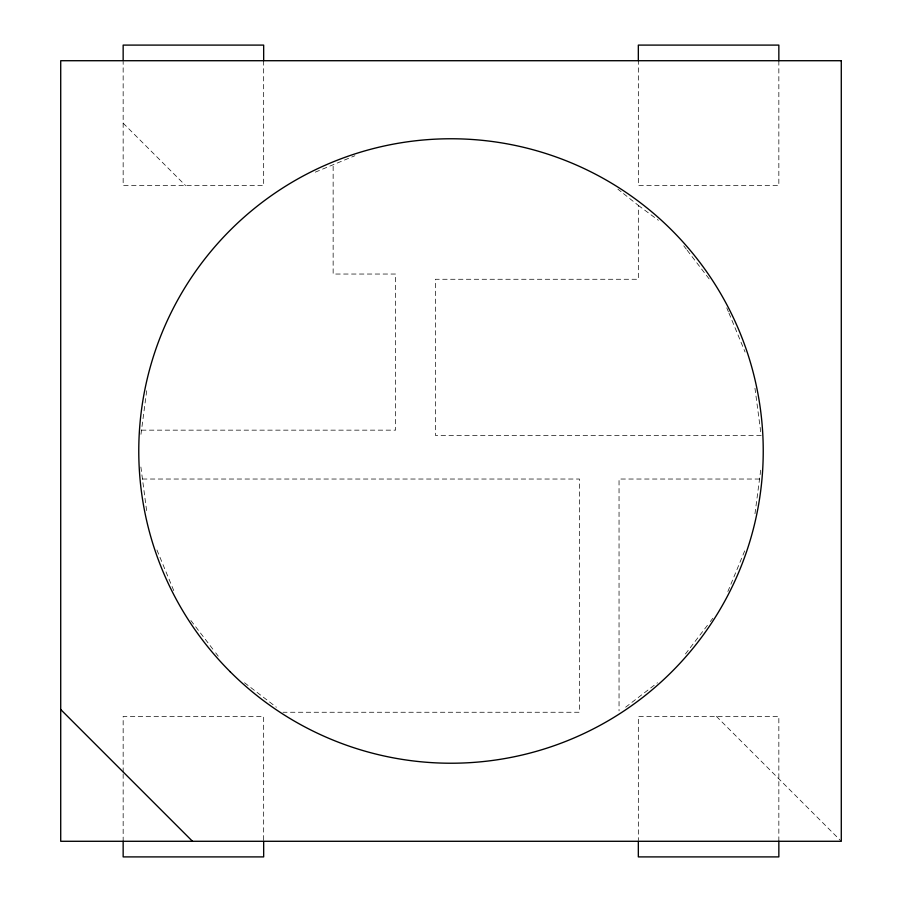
<?xml version="1.0" encoding="UTF-8"?>
<svg xmlns="http://www.w3.org/2000/svg" width="902" height="902" viewBox="0 0 902 902"><rect width="100%" height="100%" fill="white"/><g stroke="black" fill="none" stroke-linecap="round" stroke-linejoin="round"><path stroke-width="0.68" stroke-dasharray="4.51 3.38" d="M140.96 434.324L147.026 388.322M754.974 513.757L761.119 467.01M727.858 591.532L745.063 549.983M685.464 653.939L709.423 622.73M710.28 621.613L712.839 618.265M625.627 707.191L657.49 682.746M315.283 172.147L354.858 155.753M141.513 430.153L395.583 430.153L395.583 274.039L333.142 274.039L333.142 164.75M761.175 435.384L435.384 435.384L435.384 279.27L638.334 279.27L638.334 205.408L622.188 192.577M142.46 479.03L579.445 479.03L579.445 712.253L282.957 712.253M759.54 479.03L619.043 479.03L619.043 710.844M638.334 205.408L658.404 220.291M244.51 682.746L276.373 707.191M617.881 189.161L621.117 191.72M123.157 123.157L185.609 185.609M716.391 716.391L841.284 841.284M683.761 245.829L686.321 249.177M687.177 250.282L711.137 281.503M190.863 620.497L214.823 651.718M215.679 652.822L218.239 656.171M726.775 307.864L728.388 311.765M728.929 313.062L745.063 352.017M156.937 549.983L174.142 591.532M754.963 388.221L760.995 433.997M140.881 467.01L147.026 513.757M778.843 60.716L778.843 185.609L638.334 185.609L638.334 60.716M778.843 841.284L778.843 716.391L638.334 716.391L638.334 840.044M263.666 60.716L263.666 185.609L123.157 185.609L123.157 61.956M263.666 840.044L263.666 716.391L123.157 716.391L123.157 772.597M123.157 773.927L123.157 841.284"/><path stroke-width="1.35" d="M60.716 709.513L192.487 841.284M778.843 60.716L778.843 45.1L638.334 45.1L638.334 60.716M778.843 841.284L778.843 856.9L638.334 856.9L638.334 841.284M263.666 60.716L263.666 45.1L123.157 45.1L123.157 60.716M263.666 841.284L263.666 856.9L123.157 856.9L123.157 841.284M841.284 60.716L60.716 60.716L60.716 841.284L841.284 841.284L841.284 60.716M230.224 671.776A312.227 312.227 0 0 0 752.595 531.808A312.227 312.227 0 0 0 370.192 149.405A312.227 312.227 0 0 0 230.224 671.776"/></g></svg>
